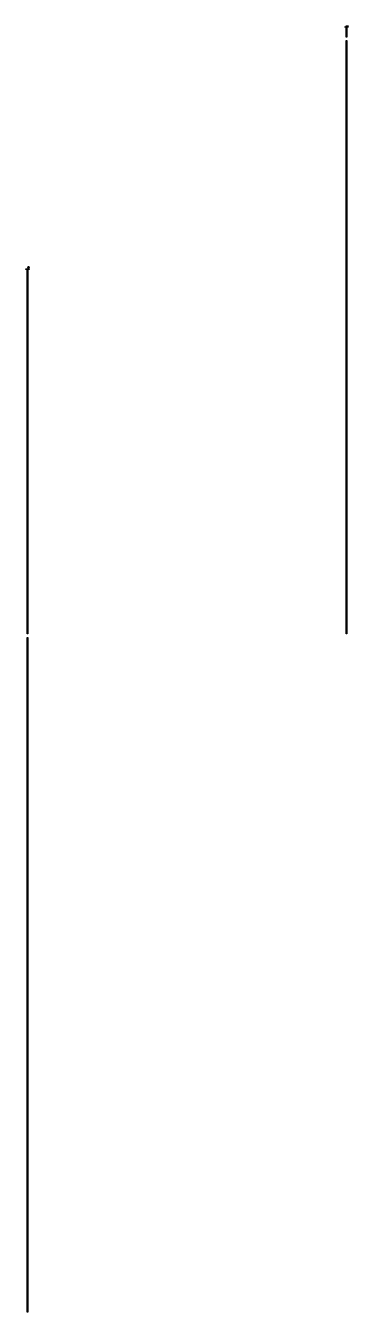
# Model space of a CAD drawing. Header units: millimetres. Extents: x -13.1 to 22.1, y -25.1 to 18.2.
# Drawn here: x -13.12 to -2.25, y -25.15 to 18.22 of the extents above; entities outside this region: 1.
import ezdxf

# ---------------------------------------------------------------- set-up
doc = ezdxf.new("R2010")
doc.units = ezdxf.units.MM

msp = doc.modelspace()

# ---------------------------------------------------------------- linework, layer by layer
for points in [[(-2.313211, 18.20251), (-2.313211, 18.22251), (-2.247, 18.22251), (-2.247, 18.20251)], [(-2.367, 18.168776), (-2.367, 18.188776), (-2.247, 18.188776), (-2.247, 18.168776)], [(-2.317, 17.84), (-2.317, 18.163595), (-2.297, 18.163595), (-2.297, 17.84)], [(-2.317, -2.28), (-2.317, 17.72), (-2.297, 17.72), (-2.297, -2.28)], [(-13.117, 10.007574), (-13.117, 10.027574), (-12.997, 10.027574), (-12.997, 10.007574)], [(-13.067, -2.28), (-13.067, 9.983362), (-13.047, 9.983362), (-13.047, -2.28)], [(-13.032893, 10.051786), (-13.032893, 10.0676), (-13.048786, 10.0676), (-13.048786, 10.0876), (-13.032893, 10.0876), (-13.032893, 10.103413), (-13.012893, 10.103413), (-13.012893, 10.0876), (-12.997, 10.0876), (-12.997, 10.0676), (-13.012893, 10.0676), (-13.012893, 10.051786)], [(-13.067, -25.15), (-13.067, -2.4), (-13.047, -2.4), (-13.047, -25.15)], [(22.053, -25.15), (22.053, -2.4), (22.073, -2.4), (22.073, -25.15)]]:
    msp.add_lwpolyline(points, close=True)

doc.saveas('drawing.dxf')
